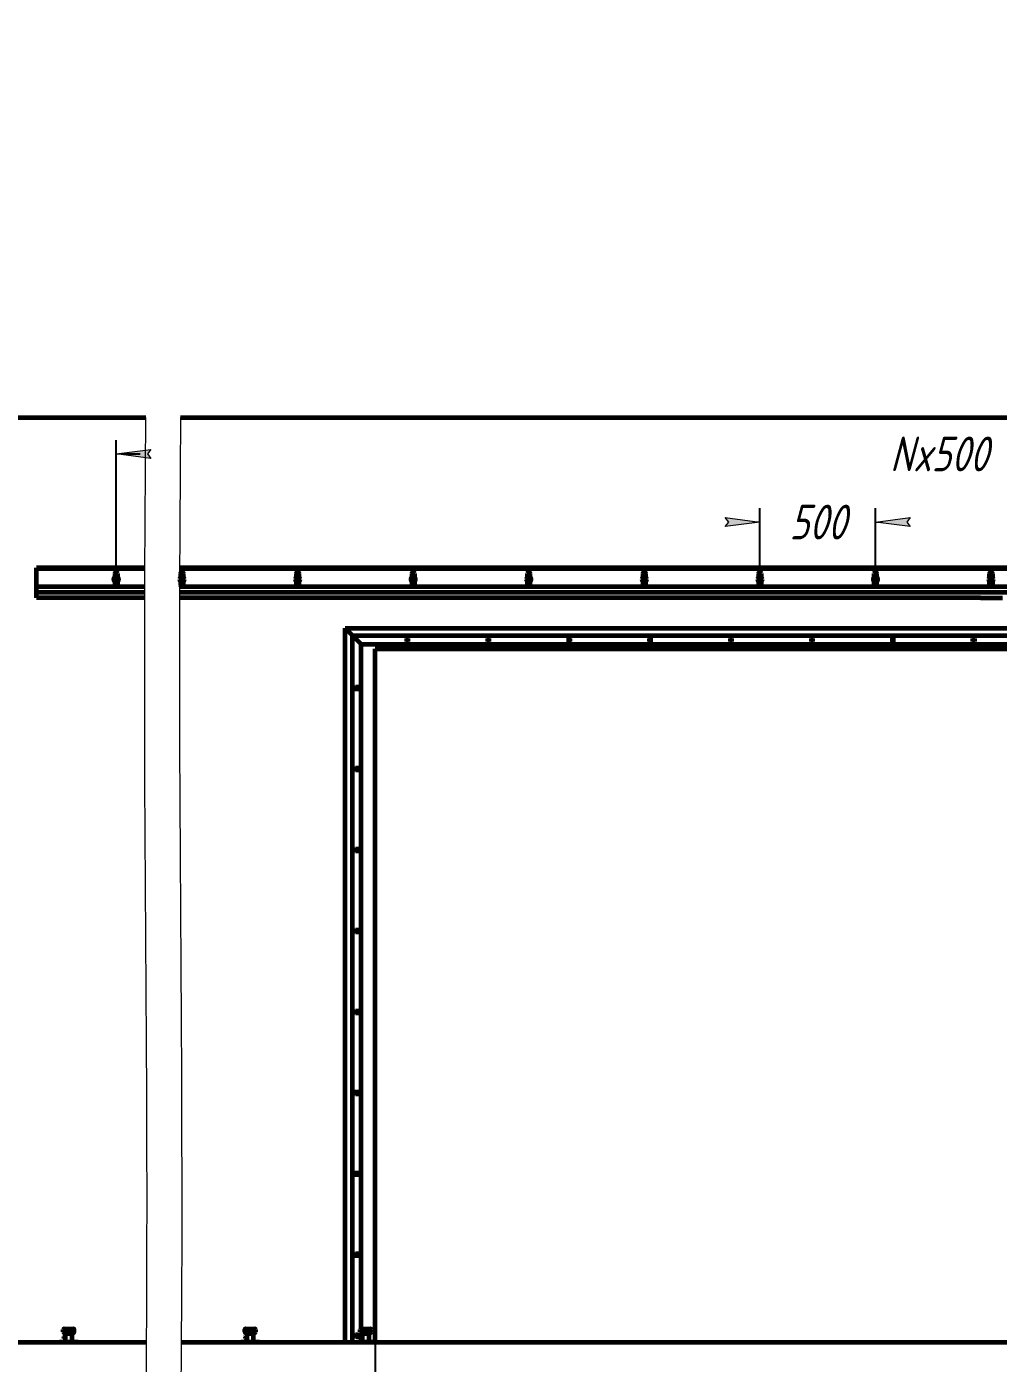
# Model space of a CAD drawing. Header units: millimetres. Extents: x 0 to 3360, y 0 to 297.
# Drawn here: x 1309.2 to 1449.3, y 104.4 to 297 of the extents above; entities that cross this region are included whole.
import ezdxf

# ---------------------------------------------------------------- set-up
doc = ezdxf.new("R2010")
doc.units = ezdxf.units.MM
for name, pattern in [('K5LT_AXLED', [19.5, 15, -1.5, 1.5, -1.5]), ('K5LT_BASIC', [0]), ('K5LT_THIN', [0]), ('K5LT_THIN_INCLUDED_TO_HATCHING', [0])]:
    doc.linetypes.add(name, pattern=pattern)
doc.layers.add('Системный слой', color=7, linetype='Continuous')
doc.styles.add('KDIMTEXTSTYLE', font='GOST_AU.SHX', dxfattribs={"width": 0.96, "oblique": 15, "height": 5})
doc.dimstyles.new('KDIMSTYLE (0.03)', dxfattribs={"dimtxt": 5, "dimasz": 1, "dimexe": 2, "dimexo": 0, "dimgap": 1, "dimtad": 1, "dimlfac": 30, "dimtxsty": 'KDIMTEXTSTYLE', "dimsah": 1, "dimcen": 0, "dimdle": 1, "dimadec": 0, "dimazin": 0, "dimtfac": 0.667, "dimtmove": 0, "dimatfit": 3, "dimfxl": 1, "dimtvp": 1, "dimtolj": 1, "dimtzin": 0, "dimarcsym": 0})

# ---------------------------------------------------------------- blocks, each defined once
blk = doc.blocks.new('U20')
at = {"layer": 'Системный слой', "color": 5, "linetype": 'K5LT_BASIC', "lineweight": 60, "true_color": 0x0000ff}
for p, q in [((1326.247679244452, 218.8739587911262), (1310.593996519796, 218.8739587911262)), ((1551.399992238266, 218.8739587911262), (1331.248414890049, 218.8739587911262)), ((1570.90436151166, 218.8739587911262), (1556.400727884284, 218.8739587911262))]:
    blk.add_line(p, q, dxfattribs=at)
blk = doc.blocks.new('U21')
at = {"layer": 'Системный слой', "color": 5, "linetype": 'K5LT_BASIC', "lineweight": 60, "true_color": 0x0000ff}
for p, q in [((1326.248334746483, 219.0072921244596), (1310.593996519796, 219.0072921244596)), ((1551.400647740297, 219.0072921244596), (1331.249042464202, 219.0072921244596)), ((1570.90436151166, 219.0072921244596), (1556.401355458438, 219.0072921244596))]:
    blk.add_line(p, q, dxfattribs=at)
blk = doc.blocks.new('U22')
at = {"layer": 'Системный слой', "color": 5, "linetype": 'K5LT_BASIC', "lineweight": 60, "true_color": 0x0000ff}
for p, q in [((1326.235610294768, 215.4406254577929), (1310.593996519796, 215.4406254577929)), ((1551.387923288582, 215.4406254577929), (1331.235221772208, 215.4406254577929)), ((1570.90436151166, 215.4406254577929), (1556.387534766444, 215.4406254577929))]:
    blk.add_line(p, q, dxfattribs=at)
blk = doc.blocks.new('U23')
at = {"layer": 'Системный слой', "color": 5, "linetype": 'K5LT_BASIC', "lineweight": 60, "true_color": 0x0000ff}
for p, q in [((1326.23824066054, 216.2739587911262), (1310.593996519796, 216.2739587911262)), ((1551.390553654354, 216.2739587911262), (1331.237548111685, 216.2739587911262)), ((1570.90436151166, 216.2739587911262), (1556.38986110592, 216.2739587911262))]:
    blk.add_line(p, q, dxfattribs=at)
blk = doc.blocks.new('U24')
at = {"layer": 'Системный слой', "color": 5, "linetype": 'K5LT_BASIC', "lineweight": 60, "true_color": 0x0000ff}
for p, q in [((1302.605383128858, 240.6739587911262), (1326.379074043741, 240.6739587911262)), ((1331.379074043612, 240.6739587911262), (1551.531387037554, 240.6739587911262)), ((1556.531387037847, 240.6739587911262), (1578.892974902599, 240.6739587911262))]:
    blk.add_line(p, q, dxfattribs=at)
blk = doc.blocks.new('U26')
at = {"layer": 'Системный слой', "color": 5, "linetype": 'K5LT_BASIC', "lineweight": 60, "true_color": 0x0000ff}
for p, q in [((1326.485232018665, 107.3406254577929), (1302.605383128858, 107.3406254577929)), ((1551.637545012479, 107.3406254577929), (1331.485571600896, 107.3406254577929)), ((1578.892974902599, 107.3406254577929), (1556.637884595132, 107.3406254577929))]:
    blk.add_line(p, q, dxfattribs=at)
blk = doc.blocks.new('U27')
at = {"layer": 'Системный слой', "color": 5, "linetype": 'K5LT_BASIC', "lineweight": 60, "true_color": 0x0000ff}
for p, q in [((1326.233190358257, 214.6739587911262), (1310.593996519796, 214.6739587911262)), ((1446.762407373923, 214.6739587911261), (1331.233081539889, 214.6739587911262))]:
    blk.add_line(p, q, dxfattribs=at)
blk = doc.blocks.new('U29')
at = {"layer": 'Системный слой', "color": 5, "linetype": 'K5LT_BASIC', "lineweight": 60, "true_color": 0x0000ff}
for start, end in [(0, 180), (180, 0)]:
    blk.add_arc((1331.595740707257, 217.3572921244595), 0.3516666666666667, start, end, dxfattribs=at)
blk = doc.blocks.new('U30')
at = {"layer": 'Системный слой', "color": 5, "linetype": 'K5LT_BASIC', "lineweight": 60, "true_color": 0x0000ff}
for start, end in [(0, 180), (180, 0)]:
    blk.add_arc((1331.595740707257, 217.3572921244595), 0.1396033727916667, start, end, dxfattribs=at)
blk = doc.blocks.new('U31')
at = {"layer": 'Системный слой', "color": 5, "linetype": 'K5LT_BASIC', "lineweight": 60, "true_color": 0x0000ff}
for start, end in [(0, 180), (180, 0)]:
    blk.add_arc((1331.595740707257, 217.3572921244595), 0.25, start, end, dxfattribs=at)
blk = doc.blocks.new('U32')
at = {"layer": 'Системный слой', "color": 5, "linetype": 'K5LT_BASIC', "lineweight": 60, "true_color": 0x0000ff}
for start, end in [(0, 180), (180, 0)]:
    blk.add_arc((1331.595740707257, 217.3572921244595), 0.18, start, end, dxfattribs=at)
blk = doc.blocks.new('U28')
at = {"layer": 'Системный слой', "color": 30, "linetype": 'K5LT_AXLED', "lineweight": 18, "true_color": 0xff8000}
for p, q in [((1331.595740707257, 216.9056254577928), (1331.595740707257, 217.8089587911261)), ((1331.241276234053, 217.3572921244595), (1332.047407373923, 217.3572921244595))]:
    blk.add_line(p, q, dxfattribs=at)
at = {"layer": 'Системный слой', "color": 5, "linetype": 'K5LT_BASIC', "lineweight": 60, "true_color": 0x0000ff}
for p, q in [((1331.307065572662, 217.3572921244595), (1331.451403139959, 217.6072921244595)), ((1331.451403139959, 217.1072921244595), (1331.307065572662, 217.3572921244595)), ((1331.451403139959, 217.6072921244595), (1331.740078274554, 217.6072921244595)), ((1331.740078274554, 217.1072921244595), (1331.451403139959, 217.1072921244595)), ((1331.740078274554, 217.6072921244595), (1331.884415841851, 217.3572921244595)), ((1331.884415841852, 217.3572921244595), (1331.740078274554, 217.1072921244595))]:
    blk.add_line(p, q, dxfattribs=at)
at = {"layer": 'Системный слой', "color": 7, "linetype": 'K5LT_THIN', "lineweight": 18}
blk.add_arc((1331.595740707257, 217.3572921244595), 0.1666666666666667, 178.0000000000016, 87.99999999999646, dxfattribs=at)
at = {"layer": 'Системный слой'}
for name in ['U29', 'U31', 'U32', 'U30']:
    blk.add_blockref(name, (0, 0), dxfattribs=at)
blk = doc.blocks.new('U34')
at = {"layer": 'Системный слой', "color": 5, "linetype": 'K5LT_BASIC', "lineweight": 60, "true_color": 0x0000ff}
for start, end in [(0, 180), (180, 0)]:
    blk.add_arc((1348.262407373923, 217.3572921244595), 0.3516666666666667, start, end, dxfattribs=at)
blk = doc.blocks.new('U35')
at = {"layer": 'Системный слой', "color": 5, "linetype": 'K5LT_BASIC', "lineweight": 60, "true_color": 0x0000ff}
for start, end in [(0, 180), (180, 0)]:
    blk.add_arc((1348.262407373923, 217.3572921244595), 0.1396033727916667, start, end, dxfattribs=at)
blk = doc.blocks.new('U36')
at = {"layer": 'Системный слой', "color": 5, "linetype": 'K5LT_BASIC', "lineweight": 60, "true_color": 0x0000ff}
for start, end in [(0, 180), (180, 0)]:
    blk.add_arc((1348.262407373923, 217.3572921244595), 0.25, start, end, dxfattribs=at)
blk = doc.blocks.new('U37')
at = {"layer": 'Системный слой', "color": 5, "linetype": 'K5LT_BASIC', "lineweight": 60, "true_color": 0x0000ff}
for start, end in [(0, 180), (180, 0)]:
    blk.add_arc((1348.262407373923, 217.3572921244595), 0.18, start, end, dxfattribs=at)
blk = doc.blocks.new('U33')
at = {"layer": 'Системный слой', "color": 30, "linetype": 'K5LT_AXLED', "lineweight": 18, "true_color": 0xff8000}
for p, q in [((1348.262407373923, 216.9056254577928), (1348.262407373923, 217.8089587911261)), ((1347.810740707257, 217.3572921244595), (1348.71407404059, 217.3572921244595))]:
    blk.add_line(p, q, dxfattribs=at)
at = {"layer": 'Системный слой', "color": 5, "linetype": 'K5LT_BASIC', "lineweight": 60, "true_color": 0x0000ff}
for p, q in [((1347.973732239329, 217.3572921244595), (1348.118069806626, 217.6072921244595)), ((1348.118069806626, 217.1072921244595), (1347.973732239329, 217.3572921244595)), ((1348.118069806626, 217.6072921244595), (1348.406744941221, 217.6072921244595)), ((1348.406744941221, 217.1072921244595), (1348.118069806626, 217.1072921244595)), ((1348.406744941221, 217.6072921244595), (1348.551082508518, 217.3572921244595)), ((1348.551082508518, 217.3572921244595), (1348.406744941221, 217.1072921244595))]:
    blk.add_line(p, q, dxfattribs=at)
at = {"layer": 'Системный слой', "color": 7, "linetype": 'K5LT_THIN', "lineweight": 18}
blk.add_arc((1348.262407373923, 217.3572921244595), 0.1666666666666667, 178.0000000000016, 87.99999999999646, dxfattribs=at)
at = {"layer": 'Системный слой'}
for name in ['U34', 'U36', 'U37', 'U35']:
    blk.add_blockref(name, (0, 0), dxfattribs=at)
blk = doc.blocks.new('U39')
at = {"layer": 'Системный слой', "color": 5, "linetype": 'K5LT_BASIC', "lineweight": 60, "true_color": 0x0000ff}
for start, end in [(0, 180), (180, 0)]:
    blk.add_arc((1364.92907404059, 217.3572921244595), 0.3516666666666667, start, end, dxfattribs=at)
blk = doc.blocks.new('U40')
at = {"layer": 'Системный слой', "color": 5, "linetype": 'K5LT_BASIC', "lineweight": 60, "true_color": 0x0000ff}
for start, end in [(0, 180), (180, 0)]:
    blk.add_arc((1364.92907404059, 217.3572921244595), 0.1396033727916667, start, end, dxfattribs=at)
blk = doc.blocks.new('U41')
at = {"layer": 'Системный слой', "color": 5, "linetype": 'K5LT_BASIC', "lineweight": 60, "true_color": 0x0000ff}
for start, end in [(0, 180), (180, 0)]:
    blk.add_arc((1364.92907404059, 217.3572921244595), 0.25, start, end, dxfattribs=at)
blk = doc.blocks.new('U42')
at = {"layer": 'Системный слой', "color": 5, "linetype": 'K5LT_BASIC', "lineweight": 60, "true_color": 0x0000ff}
for start, end in [(0, 180), (180, 0)]:
    blk.add_arc((1364.92907404059, 217.3572921244595), 0.18, start, end, dxfattribs=at)
blk = doc.blocks.new('U38')
at = {"layer": 'Системный слой', "color": 30, "linetype": 'K5LT_AXLED', "lineweight": 18, "true_color": 0xff8000}
for p, q in [((1364.92907404059, 216.9056254577928), (1364.92907404059, 217.8089587911261)), ((1364.477407373923, 217.3572921244595), (1365.380740707257, 217.3572921244595))]:
    blk.add_line(p, q, dxfattribs=at)
at = {"layer": 'Системный слой', "color": 5, "linetype": 'K5LT_BASIC', "lineweight": 60, "true_color": 0x0000ff}
for p, q in [((1364.640398905995, 217.3572921244595), (1364.784736473293, 217.6072921244595)), ((1364.784736473293, 217.1072921244595), (1364.640398905995, 217.3572921244595)), ((1364.784736473293, 217.6072921244595), (1365.073411607887, 217.6072921244595)), ((1365.073411607887, 217.1072921244595), (1364.784736473293, 217.1072921244595)), ((1365.073411607887, 217.6072921244595), (1365.217749175185, 217.3572921244595)), ((1365.217749175185, 217.3572921244595), (1365.073411607887, 217.1072921244595))]:
    blk.add_line(p, q, dxfattribs=at)
at = {"layer": 'Системный слой', "color": 7, "linetype": 'K5LT_THIN', "lineweight": 18}
blk.add_arc((1364.92907404059, 217.3572921244595), 0.1666666666666667, 178.0000000000016, 87.99999999999646, dxfattribs=at)
at = {"layer": 'Системный слой'}
for name in ['U39', 'U41', 'U42', 'U40']:
    blk.add_blockref(name, (0, 0), dxfattribs=at)
blk = doc.blocks.new('U44')
at = {"layer": 'Системный слой', "color": 5, "linetype": 'K5LT_BASIC', "lineweight": 60, "true_color": 0x0000ff}
for start, end in [(0, 180), (180, 0)]:
    blk.add_arc((1381.595740707257, 217.3572921244595), 0.3516666666666667, start, end, dxfattribs=at)
blk = doc.blocks.new('U45')
at = {"layer": 'Системный слой', "color": 5, "linetype": 'K5LT_BASIC', "lineweight": 60, "true_color": 0x0000ff}
for start, end in [(0, 180), (180, 0)]:
    blk.add_arc((1381.595740707257, 217.3572921244595), 0.1396033727916667, start, end, dxfattribs=at)
blk = doc.blocks.new('U46')
at = {"layer": 'Системный слой', "color": 5, "linetype": 'K5LT_BASIC', "lineweight": 60, "true_color": 0x0000ff}
for start, end in [(0, 180), (180, 0)]:
    blk.add_arc((1381.595740707257, 217.3572921244595), 0.25, start, end, dxfattribs=at)
blk = doc.blocks.new('U47')
at = {"layer": 'Системный слой', "color": 5, "linetype": 'K5LT_BASIC', "lineweight": 60, "true_color": 0x0000ff}
for start, end in [(0, 180), (180, 0)]:
    blk.add_arc((1381.595740707257, 217.3572921244595), 0.18, start, end, dxfattribs=at)
blk = doc.blocks.new('U43')
at = {"layer": 'Системный слой', "color": 30, "linetype": 'K5LT_AXLED', "lineweight": 18, "true_color": 0xff8000}
for p, q in [((1381.595740707257, 216.9056254577928), (1381.595740707257, 217.8089587911261)), ((1381.14407404059, 217.3572921244595), (1382.047407373923, 217.3572921244595))]:
    blk.add_line(p, q, dxfattribs=at)
at = {"layer": 'Системный слой', "color": 5, "linetype": 'K5LT_BASIC', "lineweight": 60, "true_color": 0x0000ff}
for p, q in [((1381.307065572662, 217.3572921244595), (1381.451403139959, 217.6072921244595)), ((1381.451403139959, 217.1072921244595), (1381.307065572662, 217.3572921244595)), ((1381.451403139959, 217.6072921244595), (1381.740078274554, 217.6072921244595)), ((1381.740078274554, 217.1072921244595), (1381.451403139959, 217.1072921244595)), ((1381.740078274554, 217.6072921244595), (1381.884415841851, 217.3572921244595)), ((1381.884415841852, 217.3572921244595), (1381.740078274554, 217.1072921244595))]:
    blk.add_line(p, q, dxfattribs=at)
at = {"layer": 'Системный слой', "color": 7, "linetype": 'K5LT_THIN', "lineweight": 18}
blk.add_arc((1381.595740707257, 217.3572921244595), 0.1666666666666667, 178.0000000000016, 87.99999999999646, dxfattribs=at)
at = {"layer": 'Системный слой'}
for name in ['U44', 'U46', 'U47', 'U45']:
    blk.add_blockref(name, (0, 0), dxfattribs=at)
blk = doc.blocks.new('U49')
at = {"layer": 'Системный слой', "color": 5, "linetype": 'K5LT_BASIC', "lineweight": 60, "true_color": 0x0000ff}
for start, end in [(0, 180), (180, 0)]:
    blk.add_arc((1398.262407373923, 217.3572921244595), 0.3516666666666667, start, end, dxfattribs=at)
blk = doc.blocks.new('U50')
at = {"layer": 'Системный слой', "color": 5, "linetype": 'K5LT_BASIC', "lineweight": 60, "true_color": 0x0000ff}
for start, end in [(0, 180), (180, 0)]:
    blk.add_arc((1398.262407373923, 217.3572921244595), 0.1396033727916667, start, end, dxfattribs=at)
blk = doc.blocks.new('U51')
at = {"layer": 'Системный слой', "color": 5, "linetype": 'K5LT_BASIC', "lineweight": 60, "true_color": 0x0000ff}
for start, end in [(0, 180), (180, 0)]:
    blk.add_arc((1398.262407373923, 217.3572921244595), 0.25, start, end, dxfattribs=at)
blk = doc.blocks.new('U52')
at = {"layer": 'Системный слой', "color": 5, "linetype": 'K5LT_BASIC', "lineweight": 60, "true_color": 0x0000ff}
for start, end in [(0, 180), (180, 0)]:
    blk.add_arc((1398.262407373923, 217.3572921244595), 0.18, start, end, dxfattribs=at)
blk = doc.blocks.new('U48')
at = {"layer": 'Системный слой', "color": 30, "linetype": 'K5LT_AXLED', "lineweight": 18, "true_color": 0xff8000}
for p, q in [((1398.262407373923, 216.9056254577928), (1398.262407373923, 217.8089587911261)), ((1397.810740707257, 217.3572921244595), (1398.71407404059, 217.3572921244595))]:
    blk.add_line(p, q, dxfattribs=at)
at = {"layer": 'Системный слой', "color": 5, "linetype": 'K5LT_BASIC', "lineweight": 60, "true_color": 0x0000ff}
for p, q in [((1397.973732239329, 217.3572921244595), (1398.118069806626, 217.6072921244595)), ((1398.118069806626, 217.1072921244595), (1397.973732239329, 217.3572921244595)), ((1398.118069806626, 217.6072921244595), (1398.406744941221, 217.6072921244595)), ((1398.406744941221, 217.1072921244595), (1398.118069806626, 217.1072921244595)), ((1398.406744941221, 217.6072921244595), (1398.551082508518, 217.3572921244595)), ((1398.551082508518, 217.3572921244595), (1398.406744941221, 217.1072921244595))]:
    blk.add_line(p, q, dxfattribs=at)
at = {"layer": 'Системный слой', "color": 7, "linetype": 'K5LT_THIN', "lineweight": 18}
blk.add_arc((1398.262407373923, 217.3572921244595), 0.1666666666666667, 178.0000000000016, 87.99999999999646, dxfattribs=at)
at = {"layer": 'Системный слой'}
for name in ['U49', 'U51', 'U52', 'U50']:
    blk.add_blockref(name, (0, 0), dxfattribs=at)
blk = doc.blocks.new('U54')
at = {"layer": 'Системный слой', "color": 5, "linetype": 'K5LT_BASIC', "lineweight": 60, "true_color": 0x0000ff}
for start, end in [(0, 180), (180, 0)]:
    blk.add_arc((1414.92907404059, 217.3572921244595), 0.3516666666666667, start, end, dxfattribs=at)
blk = doc.blocks.new('U55')
at = {"layer": 'Системный слой', "color": 5, "linetype": 'K5LT_BASIC', "lineweight": 60, "true_color": 0x0000ff}
for start, end in [(0, 180), (180, 0)]:
    blk.add_arc((1414.92907404059, 217.3572921244595), 0.1396033727916667, start, end, dxfattribs=at)
blk = doc.blocks.new('U56')
at = {"layer": 'Системный слой', "color": 5, "linetype": 'K5LT_BASIC', "lineweight": 60, "true_color": 0x0000ff}
for start, end in [(0, 180), (180, 0)]:
    blk.add_arc((1414.92907404059, 217.3572921244595), 0.25, start, end, dxfattribs=at)
blk = doc.blocks.new('U57')
at = {"layer": 'Системный слой', "color": 5, "linetype": 'K5LT_BASIC', "lineweight": 60, "true_color": 0x0000ff}
for start, end in [(0, 180), (180, 0)]:
    blk.add_arc((1414.92907404059, 217.3572921244595), 0.18, start, end, dxfattribs=at)
blk = doc.blocks.new('U53')
at = {"layer": 'Системный слой', "color": 30, "linetype": 'K5LT_AXLED', "lineweight": 18, "true_color": 0xff8000}
for p, q in [((1414.92907404059, 216.9056254577928), (1414.92907404059, 217.8089587911261)), ((1414.477407373923, 217.3572921244595), (1415.380740707257, 217.3572921244595))]:
    blk.add_line(p, q, dxfattribs=at)
at = {"layer": 'Системный слой', "color": 5, "linetype": 'K5LT_BASIC', "lineweight": 60, "true_color": 0x0000ff}
for p, q in [((1414.640398905995, 217.3572921244595), (1414.784736473293, 217.6072921244595)), ((1414.784736473293, 217.1072921244595), (1414.640398905995, 217.3572921244595)), ((1414.784736473293, 217.6072921244595), (1415.073411607887, 217.6072921244595)), ((1415.073411607887, 217.1072921244595), (1414.784736473293, 217.1072921244595)), ((1415.073411607887, 217.6072921244595), (1415.217749175185, 217.3572921244595)), ((1415.217749175185, 217.3572921244595), (1415.073411607887, 217.1072921244595))]:
    blk.add_line(p, q, dxfattribs=at)
at = {"layer": 'Системный слой', "color": 7, "linetype": 'K5LT_THIN', "lineweight": 18}
blk.add_arc((1414.92907404059, 217.3572921244595), 0.1666666666666667, 178.0000000000016, 87.99999999999646, dxfattribs=at)
at = {"layer": 'Системный слой'}
for name in ['U54', 'U56', 'U57', 'U55']:
    blk.add_blockref(name, (0, 0), dxfattribs=at)
blk = doc.blocks.new('U59')
at = {"layer": 'Системный слой', "color": 5, "linetype": 'K5LT_BASIC', "lineweight": 60, "true_color": 0x0000ff}
for start, end in [(0, 180), (180, 0)]:
    blk.add_arc((1431.595740707257, 217.3572921244595), 0.3516666666666667, start, end, dxfattribs=at)
blk = doc.blocks.new('U60')
at = {"layer": 'Системный слой', "color": 5, "linetype": 'K5LT_BASIC', "lineweight": 60, "true_color": 0x0000ff}
for start, end in [(0, 180), (180, 0)]:
    blk.add_arc((1431.595740707257, 217.3572921244595), 0.1396033727916667, start, end, dxfattribs=at)
blk = doc.blocks.new('U61')
at = {"layer": 'Системный слой', "color": 5, "linetype": 'K5LT_BASIC', "lineweight": 60, "true_color": 0x0000ff}
for start, end in [(0, 180), (180, 0)]:
    blk.add_arc((1431.595740707257, 217.3572921244595), 0.25, start, end, dxfattribs=at)
blk = doc.blocks.new('U62')
at = {"layer": 'Системный слой', "color": 5, "linetype": 'K5LT_BASIC', "lineweight": 60, "true_color": 0x0000ff}
for start, end in [(0, 180), (180, 0)]:
    blk.add_arc((1431.595740707257, 217.3572921244595), 0.18, start, end, dxfattribs=at)
blk = doc.blocks.new('U58')
at = {"layer": 'Системный слой', "color": 30, "linetype": 'K5LT_AXLED', "lineweight": 18, "true_color": 0xff8000}
for p, q in [((1431.595740707257, 216.9056254577928), (1431.595740707257, 217.8089587911261)), ((1431.14407404059, 217.3572921244595), (1432.047407373923, 217.3572921244595))]:
    blk.add_line(p, q, dxfattribs=at)
at = {"layer": 'Системный слой', "color": 5, "linetype": 'K5LT_BASIC', "lineweight": 60, "true_color": 0x0000ff}
for p, q in [((1431.307065572662, 217.3572921244595), (1431.451403139959, 217.6072921244595)), ((1431.451403139959, 217.1072921244595), (1431.307065572662, 217.3572921244595)), ((1431.451403139959, 217.6072921244595), (1431.740078274554, 217.6072921244595)), ((1431.740078274554, 217.1072921244595), (1431.451403139959, 217.1072921244595)), ((1431.740078274554, 217.6072921244595), (1431.884415841852, 217.3572921244595)), ((1431.884415841852, 217.3572921244595), (1431.740078274554, 217.1072921244595))]:
    blk.add_line(p, q, dxfattribs=at)
at = {"layer": 'Системный слой', "color": 7, "linetype": 'K5LT_THIN', "lineweight": 18}
blk.add_arc((1431.595740707257, 217.3572921244595), 0.1666666666666667, 178.0000000000016, 87.99999999999646, dxfattribs=at)
at = {"layer": 'Системный слой'}
for name in ['U59', 'U61', 'U62', 'U60']:
    blk.add_blockref(name, (0, 0), dxfattribs=at)
blk = doc.blocks.new('U63')
at = {"layer": 'Системный слой', "color": 30, "linetype": 'K5LT_AXLED', "lineweight": 18, "true_color": 0xff8000}
for p, q in [((1322.093996519796, 216.9056254577928), (1322.093996519796, 217.8089587911261)), ((1321.64232985313, 217.3572921244595), (1322.545663186463, 217.3572921244595))]:
    blk.add_line(p, q, dxfattribs=at)
at = {"layer": 'Системный слой', "color": 5, "linetype": 'K5LT_BASIC', "lineweight": 60, "true_color": 0x0000ff}
for p, q in [((1321.805321385202, 217.3572921244595), (1321.949658952499, 217.6072921244595)), ((1321.949658952499, 217.1072921244595), (1321.805321385202, 217.3572921244595)), ((1321.949658952499, 217.6072921244595), (1322.238334087094, 217.6072921244595)), ((1322.238334087094, 217.1072921244595), (1321.949658952499, 217.1072921244595)), ((1322.238334087094, 217.6072921244595), (1322.382671654391, 217.3572921244595)), ((1322.382671654391, 217.3572921244595), (1322.238334087094, 217.1072921244595))]:
    blk.add_line(p, q, dxfattribs=at)
for radius in [0.3516666666666667, 0.25, 0.18, 0.1396033727916667]:
    blk.add_circle((1322.093996519796, 217.3572921244595), radius, dxfattribs=at)
at = {"layer": 'Системный слой', "color": 7, "linetype": 'K5LT_THIN', "lineweight": 18}
blk.add_arc((1322.093996519796, 217.3572921244595), 0.1666666666666667, 178.0000000000016, 87.99999999999646, dxfattribs=at)
blk = doc.blocks.new('U95')
at = {"layer": 'Системный слой', "color": 5, "linetype": 'K5LT_BASIC', "lineweight": 60, "true_color": 0x0000ff}
for start, end in [(0, 180), (180, 0)]:
    blk.add_arc((1448.262407373923, 217.3572921244595), 0.3516666666666667, start, end, dxfattribs=at)
blk = doc.blocks.new('U96')
at = {"layer": 'Системный слой', "color": 5, "linetype": 'K5LT_BASIC', "lineweight": 60, "true_color": 0x0000ff}
for start, end in [(0, 180), (180, 0)]:
    blk.add_arc((1448.262407373923, 217.3572921244595), 0.1396033727916667, start, end, dxfattribs=at)
blk = doc.blocks.new('U97')
at = {"layer": 'Системный слой', "color": 5, "linetype": 'K5LT_BASIC', "lineweight": 60, "true_color": 0x0000ff}
for start, end in [(0, 180), (180, 0)]:
    blk.add_arc((1448.262407373923, 217.3572921244595), 0.25, start, end, dxfattribs=at)
blk = doc.blocks.new('U98')
at = {"layer": 'Системный слой', "color": 5, "linetype": 'K5LT_BASIC', "lineweight": 60, "true_color": 0x0000ff}
for start, end in [(0, 180), (180, 0)]:
    blk.add_arc((1448.262407373923, 217.3572921244595), 0.18, start, end, dxfattribs=at)
blk = doc.blocks.new('U94')
at = {"layer": 'Системный слой', "color": 30, "linetype": 'K5LT_AXLED', "lineweight": 18, "true_color": 0xff8000}
for p, q in [((1448.262407373923, 216.9056254577928), (1448.262407373923, 217.8089587911261)), ((1448.71407404059, 217.3572921244595), (1447.810740707257, 217.3572921244595))]:
    blk.add_line(p, q, dxfattribs=at)
at = {"layer": 'Системный слой', "color": 5, "linetype": 'K5LT_BASIC', "lineweight": 60, "true_color": 0x0000ff}
for p, q in [((1448.118069806626, 217.6072921244595), (1447.973732239329, 217.3572921244595)), ((1447.973732239329, 217.3572921244595), (1448.118069806626, 217.1072921244595)), ((1448.406744941221, 217.6072921244595), (1448.118069806626, 217.6072921244595)), ((1448.118069806626, 217.1072921244595), (1448.406744941221, 217.1072921244595)), ((1448.551082508518, 217.3572921244595), (1448.406744941221, 217.6072921244595)), ((1448.406744941221, 217.1072921244595), (1448.551082508518, 217.3572921244595))]:
    blk.add_line(p, q, dxfattribs=at)
at = {"layer": 'Системный слой', "color": 7, "linetype": 'K5LT_THIN', "lineweight": 18}
blk.add_arc((1448.262407373923, 217.3572921244595), 0.1666666666666667, 92.0000000000036, 1.999999999993537, dxfattribs=at)
at = {"layer": 'Системный слой'}
for name in ['U95', 'U97', 'U98', 'U96']:
    blk.add_blockref(name, (0, 0), dxfattribs=at)
blk = doc.blocks.new('KDIMARROW_01')
at = {"layer": 'Системный слой'}
blk.add_hatch(color=0, dxfattribs=at).paths.add_polyline_path([(0, 0), (-5, 0.658262491226197), (-4.5, 5.51091059616309e-16), (-5, -0.6582624912261956)])
at = {"layer": 'Системный слой', "color": 0, "linetype": 'K5LT_THIN', "lineweight": 18}
for p, q in [((-4.5, 5.51091059616309e-16), (-5, 0.658262491226197)), ((-5, 0.658262491226197), (0, 0)), ((0, 0), (-5, -0.6582624912261956)), ((-5, -0.6582624912261956), (-4.5, 5.51091059616309e-16)), ((0, 0), (-1, 0))]:
    blk.add_line(p, q, dxfattribs=at)
blk = doc.blocks.new('U107')
at = {"layer": 'Системный слой', "color": 7, "linetype": 'K5LT_THIN_INCLUDED_TO_HATCHING', "lineweight": 18}
for p, q in [((1326.327571359201, 233.1739814706904), (1326.379074043741, 240.6739587911262)), ((1326.28110995365, 225.6739802770282), (1326.327571359201, 233.1739814706904)), ((1326.244237958553, 218.1739790833662), (1326.28110995365, 225.6739802770282)), ((1326.220564662832, 210.6739778897041), (1326.244237958553, 218.1739790833662)), ((1326.212407374346, 203.1739766960421), (1326.220564662832, 210.6739778897041)), ((1326.220564585578, 195.67397550238), (1326.212407374346, 203.1739766960421)), ((1326.244237811607, 188.173974308718), (1326.220564585578, 195.67397550238)), ((1326.281109751395, 180.6739731150558), (1326.244237811607, 188.173974308718)), ((1326.327571121436, 173.1739719213938), (1326.281109751395, 180.6739731150558)), ((1326.379073957679, 165.6739707277317), (1326.327571121436, 173.1739719213938)), ((1326.430576802079, 158.1739695340696), (1326.379073957679, 165.6739707277317)), ((1326.477038195794, 150.6739683404076), (1326.430576802079, 158.1739695340696)), ((1326.513910172454, 143.1739671467455), (1326.477038195794, 150.6739683404076)), ((1326.537583444944, 135.6739659530834), (1326.513910172454, 143.1739671467455)), ((1326.545740707679, 128.1739647594213), (1326.537583444944, 135.6739659530834)), ((1326.537583470696, 120.6739635657592), (1326.545740707679, 128.1739647594213)), ((1326.513910221437, 113.1739623720972), (1326.537583470696, 120.6739635657592)), ((1326.477038263212, 105.6739611784351), (1326.513910221437, 113.1739623720972)), ((1326.430576881334, 98.17395998477303), (1326.477038263212, 105.6739611784351)), ((1326.379074041013, 90.67395879111095), (1326.430576881334, 98.17395998477303))]:
    blk.add_line(p, q, dxfattribs=at)
blk = doc.blocks.new('U108')
at = {"layer": 'Системный слой', "color": 7, "linetype": 'K5LT_THIN_INCLUDED_TO_HATCHING', "lineweight": 18}
for p, q in [((1331.379074043612, 240.6739587911262), (1331.324957611729, 232.7792445657607)), ((1551.479884353014, 233.1739814706904), (1551.531387037554, 240.6739587911262)), ((1551.433422947463, 225.6739802770282), (1551.479884353014, 233.1739814706904)), ((1331.324957611729, 232.7792445657607), (1331.276705372821, 224.8845064671691)), ((1551.396550952367, 218.1739790833662), (1551.433422947463, 225.6739802770282)), ((1331.276705372821, 224.8845064671691), (1331.239546370978, 216.9897683685774)), ((1551.372877656646, 210.6739778897041), (1551.396550952367, 218.1739790833662)), ((1331.239546370978, 216.9897683685774), (1331.217507361901, 209.0950302699858)), ((1551.364720368159, 203.1739766960421), (1551.372877656646, 210.6739778897041)), ((1331.217507361901, 209.0950302699858), (1331.212976614948, 201.2002921713941)), ((1551.372877579392, 195.67397550238), (1551.364720368159, 203.1739766960421)), ((1331.212976614948, 201.2002921713941), (1331.226445107007, 193.3055540728025)), ((1551.39655080542, 188.173974308718), (1551.372877579392, 195.67397550238)), ((1331.226445107007, 193.3055540728025), (1331.256453317519, 185.4108159742108)), ((1551.433422745209, 180.6739731150558), (1551.39655080542, 188.173974308718)), ((1331.256453317519, 185.4108159742108), (1331.299749390223, 177.5160778756191)), ((1551.47988411525, 173.1739719213938), (1551.433422745209, 180.6739731150558)), ((1331.299749390223, 177.5160778756191), (1331.351641522354, 169.6213397770275)), ((1551.531386951493, 165.6739707277317), (1551.47988411525, 173.1739719213938)), ((1331.351641522354, 169.6213397770275), (1331.406506394433, 161.7266016784358)), ((1551.582889795893, 158.1739695340696), (1551.531386951493, 165.6739707277317)), ((1331.406506394433, 161.7266016784358), (1331.458398544379, 153.8318635798442)), ((1551.629351189607, 150.6739683404076), (1551.582889795893, 158.1739695340696)), ((1331.458398544379, 153.8318635798442), (1331.501694650782, 145.9371254812525)), ((1551.666223166268, 143.1739671467455), (1551.629351189607, 150.6739683404076)), ((1331.501694650782, 145.9371254812525), (1331.531702907224, 138.0423873826608)), ((1551.689896438758, 135.6739659530834), (1551.666223166268, 143.1739671467455)), ((1331.531702907224, 138.0423873826608), (1331.54517145247, 130.1476492840692)), ((1551.698053701493, 128.1739647594213), (1551.689896438758, 135.6739659530834)), ((1331.54517145247, 130.1476492840692), (1331.540640760194, 122.2529111854775)), ((1551.689896464509, 120.6739635657592), (1551.698053701493, 128.1739647594213)), ((1331.540640760194, 122.2529111854775), (1331.518601801361, 114.3581730868859)), ((1551.66622321525, 113.1739623720972), (1551.689896464509, 120.6739635657592)), ((1331.518601801361, 114.3581730868859), (1331.481442839883, 106.4634349882942)), ((1551.629351257025, 105.6739611784351), (1551.66622321525, 113.1739623720972)), ((1331.481442839883, 106.4634349882942), (1331.433190627088, 98.56869688970258)), ((1551.582889875147, 98.17395998477303), (1551.629351257025, 105.6739611784351)), ((1331.433190627088, 98.56869688970258), (1331.379074042101, 90.67395879112624)), ((1551.531387034826, 90.67395879111095), (1551.582889875147, 98.17395998477303))]:
    blk.add_line(p, q, dxfattribs=at)

msp = doc.modelspace()

# ---------------------------------------------------------------- linework, layer by layer
at = {"layer": 'Системный слой', "color": 5, "linetype": 'K5LT_BASIC', "lineweight": 60, "true_color": 0x0000ff}
for p, q in [((1310.593996519796, 214.6739587911262), (1310.593996519796, 219.0072921244596)), ((1321.87732985313, 218.1906254577929), (1321.87732985313, 217.634284904149)), ((1322.310663186463, 217.6342849041486), (1322.310663186463, 218.1906254577929)), ((1331.37907404059, 218.1906254577929), (1331.37907404059, 217.634284904149)), ((1331.812407373924, 217.6342849041486), (1331.812407373924, 218.1906254577929)), ((1348.045740707257, 218.1906254577929), (1348.045740707257, 217.634284904149)), ((1348.47907404059, 217.6342849041488), (1348.47907404059, 218.1906254577929)), ((1364.712407373924, 218.1906254577929), (1364.712407373924, 217.6342849041491)), ((1365.145740707257, 217.6342849041486), (1365.145740707257, 218.1906254577929)), ((1381.37907404059, 218.1906254577929), (1381.37907404059, 217.634284904149)), ((1381.812407373924, 217.6342849041486), (1381.812407373924, 218.1906254577929)), ((1398.045740707257, 218.1906254577929), (1398.045740707257, 217.634284904149)), ((1398.47907404059, 217.6342849041488), (1398.47907404059, 218.1906254577929)), ((1414.712407373924, 218.1906254577929), (1414.712407373924, 217.6342849041491)), ((1415.145740707257, 217.6342849041486), (1415.145740707257, 218.1906254577929)), ((1431.37907404059, 218.1906254577929), (1431.37907404059, 217.634284904149)), ((1431.812407373924, 217.6342849041486), (1431.812407373924, 218.1906254577929)), ((1448.045740707256, 217.6342849041486), (1448.045740707256, 218.1906254577929)), ((1448.47907404059, 218.1906254577929), (1448.47907404059, 217.634284904149)), ((1321.87732985313, 217.0802993447701), (1321.87732985313, 216.5239587911262)), ((1322.310663186463, 216.5239587911262), (1322.310663186463, 217.0802993447705)), ((1331.37907404059, 217.0802993447701), (1331.37907404059, 216.5239587911262)), ((1331.812407373924, 216.5239587911262), (1331.812407373924, 217.0802993447705)), ((1348.045740707257, 217.0802993447701), (1348.045740707257, 216.5239587911262)), ((1348.47907404059, 216.5239587911262), (1348.47907404059, 217.0802993447704)), ((1364.712407373924, 217.08029934477), (1364.712407373924, 216.5239587911262)), ((1365.145740707257, 216.5239587911262), (1365.145740707257, 217.0802993447705)), ((1381.37907404059, 217.0802993447701), (1381.37907404059, 216.5239587911262)), ((1381.812407373924, 216.5239587911262), (1381.812407373924, 217.0802993447705)), ((1398.045740707257, 217.0802993447701), (1398.045740707257, 216.5239587911262)), ((1398.47907404059, 216.5239587911262), (1398.47907404059, 217.0802993447704)), ((1414.712407373924, 217.08029934477), (1414.712407373924, 216.5239587911262)), ((1415.145740707257, 216.5239587911262), (1415.145740707257, 217.0802993447705)), ((1431.37907404059, 217.0802993447701), (1431.37907404059, 216.5239587911262)), ((1431.812407373924, 216.5239587911262), (1431.812407373924, 217.0802993447705)), ((1448.045740707256, 216.5239587911262), (1448.045740707256, 217.0802993447705)), ((1448.47907404059, 217.0802993447701), (1448.47907404059, 216.5239587911262)), ((1446.762407373923, 214.6739587911261), (1446.962407373923, 214.6739587911261)), ((1446.962407373923, 214.6739587911261), (1449.895740707256, 214.6739587911264)), ((1355.095740707246, 210.3406254577927), (1524.762407373934, 210.3406254577934)), ((1357.42907404058, 208.0072921259195), (1355.095740707246, 210.3406254577926)), ((1355.095740707266, 107.3406254577927), (1355.095740707246, 210.3406254577926)), ((1356.162407373932, 107.3406254577929), (1356.162407373913, 209.2739587917934)), ((1356.162407374017, 209.2739587916898), (1523.695740706122, 209.2739587906484)), ((1363.97907404059, 208.8239587911193), (1363.97907404059, 208.390625457786)), ((1364.212407373923, 208.390625457786), (1364.212407373923, 208.8239587911193)), ((1375.645740707257, 208.8239587911204), (1375.645740707257, 208.3906254577871)), ((1375.87907404059, 208.3906254577871), (1375.87907404059, 208.8239587911204)), ((1387.312407373923, 208.8239587911214), (1387.312407373923, 208.390625457788)), ((1387.545740707257, 208.390625457788), (1387.545740707257, 208.8239587911214)), ((1398.97907404059, 208.8239587911224), (1398.97907404059, 208.390625457789)), ((1399.212407373923, 208.390625457789), (1399.212407373923, 208.8239587911224)), ((1410.645740707257, 208.8239587911233), (1410.645740707257, 208.39062545779)), ((1410.87907404059, 208.39062545779), (1410.87907404059, 208.8239587911233)), ((1422.312407373923, 208.8239587911244), (1422.312407373923, 208.3906254577911)), ((1422.545740707257, 208.3906254577911), (1422.545740707257, 208.8239587911244)), ((1433.97907404059, 208.8239587911255), (1433.97907404059, 208.3906254577922)), ((1434.212407373923, 208.3906254577922), (1434.212407373923, 208.8239587911255)), ((1445.645740707257, 208.3906254577922), (1445.645740707257, 208.8239587911255)), ((1445.87907404059, 208.8239587911255), (1445.87907404059, 208.3906254577922)), ((1357.429074040598, 109.3572921244596), (1357.42907404058, 208.0072921259192)), ((1357.42907404081, 208.0072921256898), (1522.429074038099, 208.0072921234182)), ((1359.429074040599, 107.4739587911262), (1359.429074040599, 207.3406254577929)), ((1359.429074040599, 207.3406254577929), (1520.429074040581, 207.3406254577929)), ((1357.045740707248, 201.7906254577931), (1356.612407373914, 201.790625457793)), ((1356.612407373914, 201.5572921244596), (1357.045740707248, 201.5572921244597)), ((1357.04574070725, 190.1239587911265), (1356.612407373917, 190.1239587911263)), ((1356.612407373917, 189.8906254577929), (1357.04574070725, 189.890625457793)), ((1357.045740707252, 178.4572921244598), (1356.612407373919, 178.4572921244597)), ((1356.612407373919, 178.2239587911262), (1357.045740707252, 178.2239587911263)), ((1357.045740707254, 166.7906254577931), (1356.612407373921, 166.790625457793)), ((1356.612407373921, 166.5572921244596), (1357.045740707254, 166.5572921244597)), ((1357.045740707257, 155.1239587911265), (1356.612407373923, 155.1239587911263)), ((1356.612407373923, 154.8906254577929), (1357.045740707257, 154.890625457793)), ((1357.045740707259, 143.4572921244598), (1356.612407373925, 143.4572921244597)), ((1356.612407373925, 143.2239587911262), (1357.045740707259, 143.2239587911263)), ((1357.045740707261, 131.790625457793), (1356.612407373928, 131.7906254577929)), ((1356.612407373928, 131.5572921244596), (1357.045740707261, 131.5572921244597)), ((1357.045740707263, 120.1239587911263), (1356.61240737393, 120.1239587911262)), ((1356.61240737393, 119.8906254577929), (1357.045740707263, 119.890625457793)), ((1314.460663186472, 108.8906254577929), (1314.460663186472, 109.2406254577929)), ((1314.543996519805, 108.1392499285472), (1314.562038715687, 108.1572921244596)), ((1314.543996519805, 108.1392499285472), (1314.543996519805, 108.1189672111018)), ((1314.543996519805, 108.1189672111018), (1314.543996519805, 108.0923726730744)), ((1314.543996519805, 108.0923726730744), (1314.543996519805, 107.9753343203719)), ((1314.543996519805, 107.9753343203719), (1314.562038715687, 107.9572921244596)), ((1314.562038715687, 108.1572921244596), (1314.562038715687, 108.1300336068958)), ((1314.562038715687, 108.1572921244596), (1314.793996519805, 108.1572921244596)), ((1314.562038715687, 108.1300336068958), (1314.610663186472, 108.1300336068958)), ((1314.562038715687, 108.1034390688684), (1314.562038715687, 107.9775085103774)), ((1314.562038715687, 108.1034390688684), (1314.610663186472, 108.1034390688684)), ((1314.562038715687, 107.9775085103773), (1314.562038715687, 107.9572921244594)), ((1314.562038715687, 107.9572921244596), (1314.793996519805, 107.9572921244596)), ((1314.577329853139, 109.3572921244596), (1315.943996519805, 109.3572921244596)), ((1314.577329853139, 108.7739587911262), (1315.943996519805, 108.7739587911262)), ((1314.610663186472, 108.1300336068958), (1314.610663186472, 108.1034390688684)), ((1314.793996519805, 108.6406254577929), (1315.727329853138, 108.6406254577929)), ((1314.793996519805, 108.1572921244596), (1314.793996519805, 108.6406254577929)), ((1314.793996519805, 107.9572921244596), (1314.793996519805, 108.1572921244596)), ((1314.793996519805, 107.4739587911262), (1314.793996519805, 107.9572921244596)), ((1314.943996519805, 108.7739587911262), (1314.943996519805, 108.6406254577929)), ((1315.577329853139, 108.7739587911262), (1315.577329853139, 108.6406254577929)), ((1315.727329853138, 107.4739587911262), (1315.727329853138, 108.6406254577929)), ((1316.060663186472, 108.8906254577929), (1316.060663186472, 109.2406254577929)), ((1340.629074040599, 108.8906254577929), (1340.629074040599, 109.2406254577929)), ((1340.712407373932, 108.1392499285472), (1340.730449569814, 108.1572921244596)), ((1340.712407373932, 108.1392499285472), (1340.712407373932, 108.1189672111018)), ((1340.712407373932, 108.1189672111018), (1340.730449569814, 108.1300336068958)), ((1340.712407373932, 108.1189672111018), (1340.712407373932, 108.0923726730744)), ((1340.712407373932, 108.0923726730744), (1340.730449569814, 108.1034390688684)), ((1340.712407373932, 108.0923726730744), (1340.712407373932, 107.9753343203719)), ((1340.712407373932, 107.9753343203719), (1340.730449569814, 107.9572921244596)), ((1340.730449569814, 108.1572921244596), (1340.730449569814, 108.1300336068958)), ((1340.730449569814, 108.1572921244596), (1340.962407373932, 108.1572921244596)), ((1340.730449569814, 108.1300336068958), (1340.779074040599, 108.1300336068958)), ((1340.730449569814, 108.1034390688684), (1340.730449569814, 107.9775085103774)), ((1340.730449569814, 108.1034390688684), (1340.779074040599, 108.1034390688684)), ((1340.730449569814, 107.9775085103773), (1340.730449569814, 107.9572921244594)), ((1340.730449569814, 107.9572921244596), (1340.962407373932, 107.9572921244596)), ((1340.745740707265, 109.3572921244596), (1342.112407373932, 109.3572921244596)), ((1340.745740707265, 108.7739587911262), (1342.112407373932, 108.7739587911262)), ((1340.779074040599, 108.1300336068958), (1340.779074040599, 108.1034390688684)), ((1340.962407373932, 108.6406254577929), (1341.895740707266, 108.6406254577929)), ((1340.962407373932, 108.1572921244596), (1340.962407373932, 108.6406254577929)), ((1340.962407373932, 107.9572921244596), (1340.962407373932, 108.1572921244596)), ((1340.962407373932, 107.4739587911262), (1340.962407373932, 107.9572921244596)), ((1341.112407373932, 108.7739587911262), (1341.112407373932, 108.6406254577929)), ((1341.745740707265, 108.7739587911262), (1341.745740707265, 108.6406254577929)), ((1341.895740707266, 107.4739587911262), (1341.895740707266, 108.6406254577929)), ((1342.229074040599, 108.8906254577929), (1342.229074040599, 109.2406254577929)), ((1357.045740707265, 108.4572921244597), (1356.612407373932, 108.4572921244596)), ((1356.612407373932, 108.2239587911262), (1357.045740707265, 108.2239587911263)), ((1357.295740707266, 108.8906254577929), (1357.295740707266, 109.2406254577929)), ((1357.379074040599, 108.1392499285472), (1357.397116236481, 108.1572921244596)), ((1357.379074040599, 108.1392499285472), (1357.379074040599, 108.1189672111018)), ((1357.379074040599, 108.1189672111018), (1357.397116236481, 108.1300336068958)), ((1357.379074040599, 108.1189672111018), (1357.379074040599, 108.0923726730744)), ((1357.379074040599, 108.0923726730744), (1357.397116236481, 108.1034390688684)), ((1357.379074040599, 108.0923726730744), (1357.379074040599, 107.9753343203719)), ((1357.379074040599, 107.9753343203719), (1357.397116236481, 107.9572921244596)), ((1357.397116236481, 108.1572921244596), (1357.397116236481, 108.1300336068958)), ((1357.397116236481, 108.1572921244596), (1357.629074040599, 108.1572921244596)), ((1357.397116236481, 108.1300336068958), (1357.445740707265, 108.1300336068958)), ((1357.397116236481, 108.1034390688684), (1357.397116236481, 107.9775085103774)), ((1357.397116236481, 108.1034390688684), (1357.445740707265, 108.1034390688684)), ((1357.397116236481, 107.9775085103773), (1357.397116236481, 107.9572921244594)), ((1357.397116236481, 107.9572921244596), (1357.629074040599, 107.9572921244596)), ((1357.412407373932, 109.3572921244596), (1358.779074040599, 109.3572921244596)), ((1357.412407373932, 108.7739587911262), (1358.779074040599, 108.7739587911262)), ((1357.429074040599, 108.1572921244596), (1357.429074040599, 108.7739587911262)), ((1357.429074040599, 107.4739587911262), (1357.429074040599, 107.9572921244596)), ((1357.445740707265, 108.1300336068958), (1357.445740707265, 108.1034390688684)), ((1357.629074040599, 108.6406254577929), (1358.562407373932, 108.6406254577929)), ((1357.629074040599, 108.1572921244596), (1357.629074040599, 108.6406254577929)), ((1357.629074040599, 107.9572921244596), (1357.629074040599, 108.1572921244596)), ((1357.629074040599, 107.4739587911262), (1357.629074040599, 107.9572921244596)), ((1357.779074040599, 108.7739587911262), (1357.779074040599, 108.6406254577929)), ((1358.412407373932, 108.7739587911262), (1358.412407373932, 108.6406254577929)), ((1358.562407373932, 107.4739587911262), (1358.562407373932, 108.6406254577929)), ((1358.895740707266, 108.8906254577929), (1358.895740707266, 109.2406254577929)), ((1313.927329853138, 107.4739587911262), (1316.593996519805, 107.4739587911262)), ((1313.927329853138, 107.3406254577929), (1313.927329853138, 107.4739587911262)), ((1316.593996519805, 107.3406254577929), (1316.593996519805, 107.4739587911262)), ((1340.095740707266, 107.4739587911262), (1342.762407373932, 107.4739587911262)), ((1340.095740707266, 107.3406254577929), (1340.095740707266, 107.4739587911262)), ((1342.762407373932, 107.3406254577929), (1342.762407373932, 107.4739587911262)), ((1356.762407373932, 107.4739587911262), (1359.429074040599, 107.4739587911262)), ((1356.762407373932, 107.3406254577929), (1356.762407373932, 107.4739587911262)), ((1359.429074040599, 107.3406254577929), (1359.429074040599, 107.4739587911262))]:
    msp.add_line(p, q, dxfattribs=at)
at = {"layer": 'Системный слой', "color": 7, "linetype": 'K5LT_THIN', "lineweight": 18}
for p, q in [((1314.543996519805, 108.1392499285472), (1314.562038715687, 108.1392499285596)), ((1314.543996519805, 107.9753343203719), (1314.562038715687, 107.9753343203596)), ((1314.562038715687, 108.1392499285596), (1314.794240186413, 108.1392499285471)), ((1314.562038715687, 107.9753343203596), (1314.79424018641, 107.9753343203596)), ((1340.712407373932, 108.1392499285472), (1340.730449569814, 108.1392499285596)), ((1340.712407373932, 107.9753343203719), (1340.730449569814, 107.9753343203596)), ((1340.730449569814, 108.1392499285596), (1341.062407373932, 108.1392499285596)), ((1340.730449569814, 107.9753343203596), (1341.062407373932, 107.9753343203596)), ((1357.379074040599, 108.1392499285472), (1357.397116236481, 108.1392499285596)), ((1357.379074040599, 107.9753343203719), (1357.397116236481, 107.9753343203596)), ((1357.397116236481, 108.1392499285596), (1357.729074040599, 108.1392499285596)), ((1357.397116236481, 107.9753343203596), (1357.729074040599, 107.9753343203596))]:
    msp.add_line(p, q, dxfattribs=at)
at = {"layer": 'Системный слой', "color": 5, "linetype": 'K5LT_BASIC', "lineweight": 60, "true_color": 0x0000ff}
for centre, radius, start, end in [((1322.093996519797, 218.1906254577929), 0.2166666666666667, 0, 180), ((1331.595740707257, 218.1906254577929), 0.2166666666666667, 0, 180), ((1348.262407373924, 218.1906254577929), 0.2166666666666667, 0, 180), ((1364.92907404059, 218.1906254577929), 0.2166666666666667, 0, 180), ((1381.595740707257, 218.1906254577929), 0.2166666666666667, 0, 180), ((1398.262407373924, 218.1906254577929), 0.2166666666666667, 0, 180), ((1414.92907404059, 218.1906254577929), 0.2166666666666667, 0, 180), ((1431.595740707257, 218.1906254577929), 0.2166666666666667, 0, 180), ((1448.262407373923, 218.1906254577929), 0.2166666666666667, 0, 180), ((1322.093996519797, 216.5239587911262), 0.2166666666666667, 180, 0), ((1331.595740707257, 216.5239587911262), 0.2166666666666667, 180, 0), ((1348.262407373924, 216.5239587911262), 0.2166666666666667, 180, 0), ((1364.92907404059, 216.5239587911262), 0.2166666666666667, 180, 0), ((1381.595740707257, 216.5239587911262), 0.2166666666666667, 180, 0), ((1398.262407373924, 216.5239587911262), 0.2166666666666667, 180, 0), ((1414.92907404059, 216.5239587911262), 0.2166666666666667, 180, 0), ((1431.595740707257, 216.5239587911262), 0.2166666666666667, 180, 0), ((1448.262407373923, 216.5239587911262), 0.2166666666666667, 180, 0), ((1364.095740707256, 208.8239587911193), 0.1166666666666667, 0, 180), ((1364.095740707256, 208.390625457786), 0.1166666666666666, 180, 0), ((1375.762407373923, 208.8239587911204), 0.1166666666666667, 0, 180), ((1375.762407373923, 208.3906254577871), 0.1166666666666666, 180, 0), ((1387.42907404059, 208.8239587911214), 0.1166666666666667, 0, 180), ((1387.42907404059, 208.390625457788), 0.1166666666666666, 180, 0), ((1399.095740707256, 208.8239587911224), 0.1166666666666667, 0, 180), ((1399.095740707256, 208.390625457789), 0.1166666666666666, 180, 0), ((1410.762407373923, 208.8239587911233), 0.1166666666666667, 0, 180), ((1410.762407373923, 208.39062545779), 0.1166666666666666, 180, 0), ((1422.42907404059, 208.8239587911244), 0.1166666666666667, 0, 180), ((1422.42907404059, 208.3906254577911), 0.1166666666666666, 180, 0), ((1434.095740707256, 208.8239587911255), 0.1166666666666667, 0, 180), ((1434.095740707256, 208.3906254577922), 0.1166666666666666, 180, 0), ((1445.762407373923, 208.8239587911255), 0.1166666666666667, 0, 180), ((1445.762407373923, 208.3906254577922), 0.1166666666666666, 180, 0), ((1356.612407373914, 201.6739587911262), 0.1166666666666667, 90, 270), ((1357.045740707248, 201.6739587911265), 0.1166666666666666, 270, 90), ((1356.612407373917, 190.0072921244596), 0.1166666666666667, 90, 270), ((1357.04574070725, 190.0072921244598), 0.1166666666666666, 270, 90), ((1356.612407373919, 178.3406254577929), 0.1166666666666667, 90, 270), ((1357.045740707252, 178.3406254577931), 0.1166666666666666, 270, 90), ((1356.612407373921, 166.6739587911262), 0.1166666666666667, 90, 270), ((1357.045740707254, 166.6739587911265), 0.1166666666666666, 270, 90), ((1356.612407373923, 155.0072921244596), 0.1166666666666667, 90, 270), ((1357.045740707257, 155.0072921244598), 0.1166666666666666, 270, 90), ((1356.612407373925, 143.3406254577929), 0.1166666666666667, 90, 270), ((1357.045740707259, 143.3406254577931), 0.1166666666666666, 270, 90), ((1356.612407373928, 131.6739587911262), 0.1166666666666667, 90, 270), ((1357.045740707261, 131.6739587911264), 0.1166666666666666, 270, 90), ((1356.61240737393, 120.0072921244596), 0.1166666666666667, 90, 270), ((1357.045740707263, 120.0072921244597), 0.1166666666666666, 270, 90), ((1314.577329853139, 109.2406254577929), 0.1166666666666667, 90, 180), ((1314.577329853139, 108.8906254577929), 0.1166666666666667, 180, 270), ((1315.943996519805, 109.2406254577929), 0.1166666666666667, 0, 90), ((1315.943996519805, 108.8906254577929), 0.1166666666666667, 270, 0), ((1340.745740707265, 109.2406254577929), 0.1166666666666667, 90, 180), ((1340.745740707265, 108.8906254577929), 0.1166666666666667, 180, 270), ((1342.112407373932, 109.2406254577929), 0.1166666666666667, 0, 90), ((1342.112407373932, 108.8906254577929), 0.1166666666666667, 270, 0), ((1356.612407373932, 108.3406254577929), 0.1166666666666667, 90, 270), ((1357.045740707265, 108.340625457793), 0.1166666666666666, 270, 90), ((1357.412407373932, 109.2406254577929), 0.1166666666666667, 90, 180), ((1357.412407373932, 108.8906254577929), 0.1166666666666667, 180, 270), ((1358.779074040599, 109.2406254577929), 0.1166666666666667, 0, 90), ((1358.779074040599, 108.8906254577929), 0.1166666666666667, 270, 0)]:
    msp.add_arc(centre, radius, start, end, dxfattribs=at)
for points in [[(1314.543996519805, 108.1189672111018), (1314.549998800985, 108.122662983849), (1314.556015130984, 108.12635045653), (1314.562038715687, 108.1300336068958)], [(1314.543996519805, 108.0923726730744), (1314.549998800985, 108.0960684457798), (1314.556015130984, 108.0997559186504), (1314.562038715687, 108.1034390688684)]]:
    msp.add_open_spline(points, degree=3, dxfattribs=at)

# ---------------------------------------------------------------- block references
at = {"layer": 'Системный слой'}
for name in ['U24', 'U107', 'U108', 'U21', 'U20', 'U63', 'U28', 'U33', 'U38', 'U43', 'U48', 'U53', 'U58', 'U94', 'U23', 'U22', 'U27', 'U26']:
    msp.add_blockref(name, (0, 0), dxfattribs=at)

# ---------------------------------------------------------------- dimensions: what is measured, and where the dimension line sits
at = {"layer": 'Системный слой', "color": 7}
for base, p1, p2, location, text in [((1559.404361511659, 235.4264010283154), (1322.093996519796, 217.3572921244595), (1559.404361511659, 217.3572921244596), (1440.749179015728, 235.4264010283154), '\\H5.0;\\W0.965;\\Q15;\\H5.0;\\W0.965;\\Q15;\\Q15;Nx500'), ((1359.429074040599, 95.2851407471017), (1520.429074040581, 107.3406254577928), (1359.429074040599, 107.3406254577928), (1439.92907404059, 95.2851407471017), '\\H5.0;\\W0.965;\\Q15;\\H5.0;\\W0.965;\\Q15;\\Q15;В')]:
    msp.add_linear_dim(base=base, p1=p1, p2=p2, location=location, text=text, dimstyle='KDIMSTYLE (0.03)', override={"dimexo": 0, "dimblk1": 'KDIMARROW_01', "dimblk2": 'KDIMARROW_01', "dimse1": 0, "dimse2": 0, "dimclrt": 7, "dimtolj": 1}, dxfattribs=at).render()
msp.add_linear_dim(base=(1414.92907404059, 225.6124485906234), p1=(1431.595740707257, 217.3572921244595), p2=(1414.92907404059, 217.3572921244596), location=(1423.262407373923, 225.6124485906234), dimstyle='KDIMSTYLE (0.03)', override={"dimexo": 0, "dimpost": '\\H5.0;\\W0.965;\\Q15;<>', "dimblk1": 'KDIMARROW_01', "dimblk2": 'KDIMARROW_01', "dimse1": 0, "dimse2": 0, "dimclrt": 7, "dimtolj": 1}, dxfattribs=at).render()

doc.saveas('drawing.dxf')
